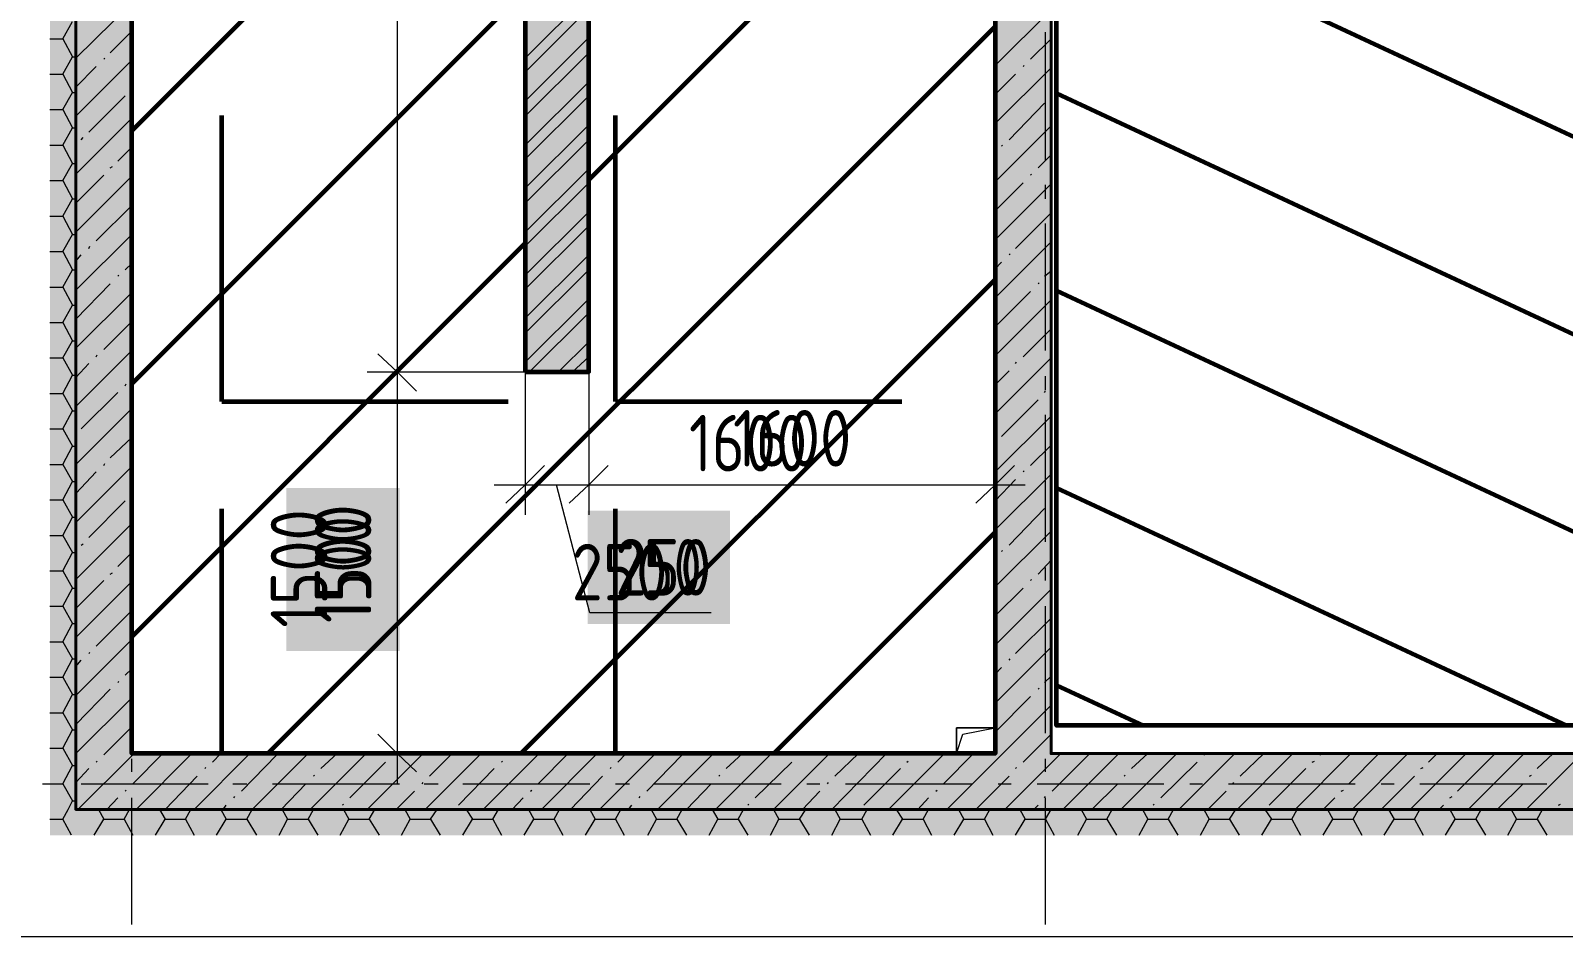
# Model space of a CAD drawing. Header units: millimetres. Extents: x -164500 to 426394, y -23753 to 102118.
# Drawn here: x -156506 to -150467, y -38 to 3531 of the extents above; entities that cross this region are included whole.
import ezdxf

# ---------------------------------------------------------------- set-up
doc = ezdxf.new("R2010")
doc.units = ezdxf.units.MM
for name, color, linetype, lineweight in [('0) шлифовка', 5, 'Continuous', 60), ('183 стяжка подвал', 160, 'Continuous', 60), ('414 скб подвал', 160, 'Continuous', 60)]:
    doc.layers.add(name, color=color, linetype=linetype, lineweight=lineweight)
doc.layers.add('PDF _Геометрия', color=7, linetype='Continuous', true_color=0x1f1f1f)
doc.layers.add('PDF _Сплошная заливка', color=7, linetype='Continuous', true_color=0xffffff)
doc.layers.add('PDF _Текст', color=7, linetype='Continuous')
doc.styles.get("Standard").update_dxf_attribs({"font": 'ГОСТ тип А.ttf'})
doc.styles.add('СПДС', font='ГОСТ тип А.ttf', dxfattribs={"width": 0.9})
doc.linetypes.add('зигзаг', pattern='A,0.00254,-5.08,[131,ltypeshp.shx,S=5.08,R=0,X=-5.08,Y=0],-10.16,[131,ltypeshp.shx,S=5.08,R=180,X=5.08,Y=0],-5.08', length=20.32254)

msp = doc.modelspace()

# ---------------------------------------------------------------- hatches: boundary and pattern name
at = {"layer": '0) шлифовка', "true_color": 0x2776bb}
h = msp.add_hatch(dxfattribs=at)
h.set_pattern_fill('ANSI31', color=152, scale=222, angle=110)
h.set_pattern_definition([(155, (205553.1, 26879), (-297.8825, -638.811), [])])
h.paths.add_polyline_path([(-117984.507, 792.385), (-152464.106, 792.385), (-152464.106, 8371.204), (-117984.507, 8371.204)])
at = {"layer": '183 стяжка подвал'}
h = msp.add_hatch(dxfattribs=at)
h.set_pattern_fill('ANSI31', color=256, scale=222)
h.set_pattern_definition([(45, (205553.1, 26879), (-498.4042, 498.4042), [])])
h.paths.add_polyline_path([(-152705.578, 8248.35), (-156107.361, 8248.35), (-156107.361, 682.241), (-152705.578, 682.241)])
h.paths.add_polyline_path([(-154556.86, 6087.815), (-154306.915, 6087.815), (-154306.915, 2186.142), (-154556.86, 2186.142)], flags=16)
at = {"layer": '414 скб подвал'}
h = msp.add_hatch(dxfattribs=at)
h.set_pattern_fill('ANGLE', color=256, scale=222)
h.set_pattern_definition([(0, (205553.1, 26879), (0, 1550.67), [1127.76, -422.91]), (90, (205553.1, 26879), (-1550.67, 9e-14), [1127.76, -422.91])])
h.paths.add_polyline_path([(-152705.578, 8248.35), (-156107.361, 8248.35), (-156107.361, 682.241), (-152705.578, 682.241)])
h.paths.add_polyline_path([(-154556.86, 6087.815), (-154306.915, 6087.815), (-154306.915, 2186.142), (-154556.86, 2186.142)], flags=16)

# ---------------------------------------------------------------- linework, layer by layer
at = {"layer": '0) шлифовка'}
msp.add_lwpolyline([(-117984.507, 792.385), (-152464.106, 792.385), (-152464.106, 8371.204), (-117984.507, 8371.204)], close=True, dxfattribs=at)
at = {"layer": '183 стяжка подвал'}
for points in [[(-156107.361, 8248.35), (-152705.578, 8248.35), (-152705.578, 682.241), (-156107.361, 682.241)], [(-154556.86, 2186.142), (-154306.915, 2186.142), (-154306.915, 6087.815), (-154556.86, 6087.815)]]:
    msp.add_lwpolyline(points, close=True, dxfattribs=at)
at = {"layer": 'PDF _Геометрия', "color": 7, "lineweight": 9}
for points in [[(-117700.672, 24299.855), (-117700.672, 24702.307), (-122085.288, 24702.307), (-122085.288, 28184.582), (-156827.54, 28184.582), (-156827.54, -37.938), (-117700.672, -37.938), (-117700.672, 360.278)], [(-155060.984, 6206.432), (-155060.984, 2186.142), (-155060.984, 563.623)], [(-156107.361, 3020.702), (-156107.361, 3524.827)], [(-152506.469, 3020.702), (-152506.469, 3524.827)], [(-156107.361, 2868.194), (-156107.361, 2923.266)], [(-152506.469, 2868.194), (-152506.469, 2923.266)], [(-156107.361, 2270.869), (-156107.361, 2770.758)], [(-152506.469, 2270.869), (-152506.469, 2770.758)], [(-155179.602, 2186.142), (-155060.984, 2186.142), (-154556.86, 2186.142), (-154556.86, 1741.326), (-154556.86, 1622.709)], [(-154306.915, 2186.142), (-154306.915, 1741.326), (-154306.915, 1622.709)], [(-152705.578, 2186.142), (-152705.578, 1741.326), (-152705.578, 1622.709)], [(-156107.361, 2114.125), (-156107.361, 2169.197)], [(-152506.469, 2114.125), (-152506.469, 2169.197)], [(-156107.361, 1516.8), (-156107.361, 2016.689)], [(-152506.469, 1516.8), (-152506.469, 2016.689)], [(-154679.714, 1741.326), (-154306.915, 1741.326), (-152586.96, 1741.326)], [(-153823.972, 1237.201), (-154302.679, 1237.201), (-154434.006, 1741.326)], [(-156107.361, 1364.292), (-156107.361, 1415.128)], [(-152506.469, 1364.292), (-152506.469, 1415.128)], [(-156107.361, 762.731), (-156107.361, 1262.62)], [(-152506.469, 762.731), (-152506.469, 1262.62)], [(-152858.086, 682.241), (-152832.668, 758.495), (-152705.578, 783.913)], [(-154955.076, 682.241), (-155060.984, 682.241), (-155179.602, 682.241)], [(-156107.361, 610.223), (-156107.361, 661.059)], [(-152506.469, 610.223), (-152506.469, 661.059)], [(-156458.978, 563.623), (-156408.142, 563.623)], [(-156306.469, 563.623), (-155806.581, 563.623)], [(-155709.145, 563.623), (-155654.073, 563.623)], [(-155552.4, 563.623), (-155052.512, 563.623)], [(-154955.076, 563.623), (-154900.003, 563.623)], [(-154802.568, 563.623), (-154302.679, 563.623)], [(-154201.007, 563.623), (-154145.934, 563.623)], [(-154048.498, 563.623), (-153548.61, 563.623)], [(-153446.938, 563.623), (-153396.102, 563.623)], [(-153294.429, 563.623), (-152794.541, 563.623)], [(-152692.869, 563.623), (-152642.032, 563.623)], [(-152540.36, 563.623), (-152040.472, 563.623)], [(-151938.799, 563.623), (-151887.963, 563.623)], [(-151786.291, 563.623), (-151286.403, 563.623)], [(-151184.73, 563.623), (-151133.894, 563.623)], [(-151032.222, 563.623), (-150532.333, 563.623)], [(-156107.361, 8.662), (-156107.361, 508.55)], [(-152506.469, 8.662), (-152506.469, 508.55)], [(-156327.651, 461.951), (-156327.651, 461.951)]]:
    msp.add_lwpolyline(points, dxfattribs=at)
at = {"layer": 'PDF _Геометрия', "color": 7, "lineweight": 40}
msp.add_lwpolyline([(-152485.288, 8468.64), (-152904.686, 8468.64), (-152904.686, 8248.35), (-152705.578, 8248.35), (-152705.578, 682.241), (-156107.361, 682.241), (-156107.361, 8248.35), (-154357.751, 8248.35), (-154357.751, 8468.64), (-156107.361, 8468.64), (-156107.361, 11472.207), (-156327.651, 11472.207), (-156327.651, 461.951), (-156107.361, 461.951), (-152705.578, 461.951), (-152485.288, 461.951), (-148553.961, 461.951), (-148553.961, 682.241), (-152485.288, 682.241), (-152485.288, 8248.35), (-152485.288, 8350.022)], dxfattribs=at)
at = {"layer": 'PDF _Геометрия', "color": 16, "lineweight": 9, "true_color": 0x800000}
msp.add_lwpolyline([(-154556.86, 6087.815), (-154556.86, 2186.142), (-154306.915, 2186.142), (-154306.915, 6087.815)], close=True, dxfattribs=at)
at = {"layer": 'PDF _Геометрия', "lineweight": 9}
for points in [[(-156327.651, 3423.155), (-156107.361, 3639.208)], [(-152705.578, 3393.5), (-152485.288, 3613.79)], [(-156192.088, 3444.336), (-156107.361, 3529.063)], [(-152705.578, 3503.645), (-152705.578, 3507.882)], [(-152565.778, 3418.918), (-152485.288, 3499.409)], [(-156327.651, 3194.392), (-156107.361, 3414.682)], [(-156327.651, 3308.773), (-156247.161, 3389.264)], [(-156217.506, 3418.918), (-156213.27, 3423.155)], [(-152705.578, 3164.738), (-152485.288, 3385.028)], [(-152595.433, 3389.264), (-152591.196, 3393.5)], [(-152705.578, 3279.119), (-152625.087, 3359.61)], [(-156276.815, 3130.847), (-156132.779, 3274.883)], [(-152650.505, 3101.193), (-152510.706, 3245.228)], [(-156327.651, 2965.63), (-156107.361, 3185.919)], [(-152705.578, 2935.975), (-152485.288, 3156.265)], [(-156306.469, 3101.193), (-156297.997, 3109.665)], [(-152680.159, 3075.775), (-152675.923, 3080.011)], [(-156162.434, 3016.466), (-156107.361, 3071.538)], [(-152536.124, 2991.048), (-152485.288, 3041.884)], [(-156327.651, 2851.248), (-156217.506, 2961.393)], [(-156192.088, 2991.048), (-156183.615, 2995.284)], [(-152565.778, 2961.393), (-152561.542, 2965.63)], [(-156327.651, 2736.867), (-156107.361, 2957.157)], [(-152705.578, 2821.594), (-152595.433, 2931.739)], [(-152705.578, 2707.213), (-152485.288, 2927.503)], [(-156247.161, 2702.976), (-156107.361, 2842.776)], [(-152625.087, 2673.322), (-152485.288, 2813.121)], [(-156327.651, 2508.105), (-156107.361, 2728.394)], [(-156276.815, 2673.322), (-156272.579, 2681.795)], [(-152705.578, 2478.45), (-152485.288, 2698.74)], [(-156327.651, 2622.486), (-156306.469, 2647.904)], [(-156132.779, 2588.595), (-156107.361, 2614.013)], [(-152705.578, 2592.831), (-152680.159, 2618.249)], [(-152650.505, 2647.904), (-152646.269, 2652.14)], [(-156162.434, 2563.177), (-156158.197, 2567.413)], [(-152536.124, 2533.523), (-152531.887, 2537.759)], [(-152510.706, 2563.177), (-152485.288, 2584.359)], [(-156327.651, 2393.723), (-156192.088, 2533.523)], [(-156327.651, 2279.342), (-156107.361, 2499.632)], [(-152705.578, 2364.069), (-152565.778, 2503.868)], [(-152705.578, 2249.688), (-152485.288, 2469.977)], [(-156217.506, 2275.106), (-156107.361, 2385.251)], [(-152595.433, 2245.451), (-152485.288, 2355.596)], [(-156327.651, 2050.579), (-156107.361, 2270.869)], [(-156247.161, 2245.451), (-156242.924, 2253.924)], [(-152705.578, 2020.925), (-152485.288, 2241.215)], [(-156327.651, 2164.961), (-156276.815, 2220.033)], [(-152705.578, 2135.306), (-152650.505, 2190.379)], [(-152625.087, 2220.033), (-152620.851, 2224.27)], [(-156132.779, 2131.07), (-156128.543, 2139.543)], [(-156306.469, 1961.616), (-156162.434, 2105.652)], [(-152680.159, 1931.962), (-152536.124, 2075.997)], [(-152510.706, 2105.652), (-152506.469, 2109.888)], [(-156327.651, 1821.817), (-156107.361, 2042.107)], [(-152705.578, 1792.162), (-152485.288, 2012.452)], [(-156327.651, 1936.198), (-156327.651, 1936.198)], [(-156192.088, 1847.235), (-156107.361, 1927.725)], [(-152705.578, 1906.544), (-152705.578, 1910.78)], [(-152565.778, 1817.581), (-152485.288, 1898.071)], [(-156327.651, 1593.054), (-156107.361, 1813.344)], [(-156217.506, 1817.581), (-156213.27, 1826.053)], [(-156327.651, 1707.436), (-156247.161, 1792.162)], [(-152705.578, 1563.4), (-152485.288, 1783.69)], [(-152705.578, 1677.781), (-152625.087, 1762.508)], [(-152595.433, 1792.162), (-152591.196, 1796.399)], [(-156276.815, 1533.746), (-156132.779, 1677.781)], [(-152650.505, 1504.091), (-152510.706, 1648.127)], [(-156327.651, 1368.528), (-156107.361, 1588.818)], [(-152705.578, 1338.874), (-152485.288, 1559.164)], [(-156306.469, 1504.091), (-156297.997, 1508.327)], [(-156162.434, 1419.364), (-156107.361, 1474.437)], [(-152680.159, 1478.673), (-152675.923, 1482.909)], [(-156192.088, 1389.71), (-156183.615, 1393.946)], [(-152536.124, 1389.71), (-152485.288, 1444.782)], [(-156327.651, 1254.147), (-156217.506, 1364.292)], [(-156327.651, 1139.766), (-156107.361, 1360.055)], [(-152705.578, 1224.492), (-152595.433, 1334.637)], [(-152705.578, 1110.111), (-152485.288, 1330.401)], [(-152565.778, 1364.292), (-152561.542, 1368.528)], [(-156247.161, 1105.875), (-156107.361, 1245.674)], [(-152625.087, 1076.22), (-152485.288, 1216.02)], [(-156327.651, 911.003), (-156107.361, 1131.293)], [(-152705.578, 881.349), (-152485.288, 1101.639)], [(-156327.651, 1025.384), (-156306.469, 1050.802)], [(-156276.815, 1076.22), (-156272.579, 1080.457)], [(-152650.505, 1050.802), (-152646.269, 1055.039)], [(-156132.779, 991.494), (-156107.361, 1016.912)], [(-152705.578, 995.73), (-152680.159, 1021.148)], [(-152510.706, 961.839), (-152485.288, 987.257)], [(-156327.651, 796.622), (-156192.088, 936.421)], [(-156162.434, 961.839), (-156158.197, 966.076)], [(-152705.578, 766.967), (-152565.778, 906.767)], [(-152536.124, 936.421), (-152531.887, 940.657)], [(-156327.651, 682.241), (-156107.361, 902.53)], [(-152896.213, 461.951), (-152705.578, 652.586), (-152485.288, 872.876)], [(-156217.506, 678.004), (-156107.361, 788.149)], [(-152595.433, 648.35), (-152485.288, 758.495)], [(-156319.178, 461.951), (-156107.361, 673.768), (-156098.889, 682.241)], [(-156103.125, 563.623), (-155984.507, 682.241)], [(-156090.416, 461.951), (-155870.126, 682.241)], [(-155861.653, 461.951), (-155641.364, 682.241)], [(-155789.636, 648.35), (-155755.745, 682.241)], [(-155675.254, 533.968), (-155535.455, 678.004)], [(-155632.891, 461.951), (-155412.601, 682.241)], [(-155404.128, 461.951), (-155183.838, 682.241)], [(-155361.765, 622.932), (-155298.22, 682.241)], [(-155179.602, 461.951), (-154959.312, 682.241)], [(-155077.93, 678.004), (-155073.693, 682.241)], [(-154950.84, 461.951), (-154730.55, 682.241)], [(-154933.894, 593.277), (-154844.931, 682.241)], [(-154722.077, 461.951), (-154501.787, 682.241)], [(-154620.405, 678.004), (-154616.168, 682.241)], [(-154506.023, 563.623), (-154387.406, 682.241)], [(-154493.314, 461.951), (-154273.025, 682.241)], [(-154264.552, 461.951), (-154044.262, 682.241)], [(-154192.534, 648.35), (-154158.643, 682.241)], [(-154078.153, 533.968), (-153938.353, 678.004)], [(-154035.789, 461.951), (-153815.5, 682.241)], [(-153807.027, 461.951), (-153586.737, 682.241)], [(-153764.663, 622.932), (-153701.118, 682.241)], [(-153578.264, 461.951), (-153357.974, 682.241)], [(-153480.828, 678.004), (-153476.592, 682.241)], [(-153349.502, 461.951), (-153133.448, 682.241)], [(-153336.793, 593.277), (-153243.593, 682.241)], [(-153124.976, 461.951), (-152904.686, 682.241)], [(-153023.303, 678.004), (-153019.067, 682.241)], [(-152908.922, 563.623), (-152790.304, 682.241)], [(-152667.45, 461.951), (-152485.288, 644.113), (-152447.161, 682.241)], [(-152481.051, 533.968), (-152337.016, 678.004)], [(-152438.688, 461.951), (-152218.398, 682.241)], [(-152209.925, 461.951), (-151989.636, 682.241)], [(-152167.562, 622.932), (-152104.017, 682.241)], [(-151981.163, 461.951), (-151760.873, 682.241)], [(-151883.727, 678.004), (-151875.254, 682.241)], [(-151752.4, 461.951), (-151532.11, 682.241)], [(-151739.691, 593.277), (-151646.492, 682.241)], [(-151523.638, 461.951), (-151303.348, 682.241)], [(-151426.202, 678.004), (-151417.729, 682.241)], [(-151311.821, 563.623), (-151193.203, 682.241)], [(-151299.112, 461.951), (-151078.822, 682.241)], [(-151070.349, 461.951), (-150850.059, 682.241)], [(-150998.331, 648.35), (-150964.44, 682.241)], [(-150883.95, 533.968), (-150739.914, 678.004)], [(-150841.586, 461.951), (-150621.297, 682.241)], [(-150612.824, 461.951), (-150392.534, 682.241)], [(-150570.461, 622.932), (-150506.915, 682.241)], [(-156327.651, 567.859), (-156276.815, 622.932)], [(-156247.161, 648.35), (-156242.924, 652.586)], [(-155819.29, 622.932), (-155815.054, 627.168)], [(-155247.384, 508.55), (-155107.584, 648.35)], [(-154819.513, 478.896), (-154679.714, 622.932)], [(-154650.059, 648.35), (-154645.823, 652.586)], [(-154222.188, 622.932), (-154217.952, 627.168)], [(-153650.282, 508.55), (-153506.246, 648.35)], [(-153222.411, 478.896), (-153078.376, 622.932)], [(-153052.958, 648.35), (-153048.721, 652.586)], [(-152625.087, 622.932), (-152620.851, 627.168)], [(-152053.181, 508.55), (-151909.145, 648.35)], [(-151625.31, 478.896), (-151481.274, 622.932)], [(-151455.856, 648.35), (-151447.384, 652.586)], [(-151027.986, 622.932), (-151019.513, 627.168)], [(-155976.035, 461.951), (-155848.944, 593.277)], [(-155518.51, 461.951), (-155421.074, 563.623)], [(-155391.419, 593.277), (-155387.183, 597.514)], [(-154963.549, 563.623), (-154959.312, 567.859)], [(-154378.933, 461.951), (-154251.843, 593.277)], [(-153921.408, 461.951), (-153823.972, 563.623)], [(-153794.318, 593.277), (-153790.081, 597.514)], [(-153366.447, 563.623), (-153362.211, 567.859)], [(-152781.832, 461.951), (-152705.578, 538.205), (-152650.505, 593.277)], [(-152324.307, 461.951), (-152222.634, 563.623)], [(-152197.216, 593.277), (-152192.98, 597.514)], [(-151769.346, 563.623), (-151765.109, 567.859)], [(-151184.73, 461.951), (-151053.404, 593.277)], [(-150727.205, 461.951), (-150625.533, 563.623)], [(-150600.115, 593.277), (-150591.642, 597.514)], [(-156204.797, 461.951), (-156162.434, 508.55)], [(-156132.779, 533.968), (-156128.543, 538.205)], [(-155704.909, 508.55), (-155700.672, 512.787)], [(-155277.038, 478.896), (-155272.802, 483.132)], [(-155065.221, 461.951), (-154993.203, 533.968)], [(-154607.696, 461.951), (-154565.332, 508.55)], [(-154535.678, 533.968), (-154531.442, 538.205)], [(-154107.807, 508.55), (-154103.571, 512.787)], [(-153679.937, 478.896), (-153675.7, 483.132)], [(-153463.883, 461.951), (-153396.102, 533.968)], [(-153010.594, 461.951), (-152968.231, 508.55)], [(-152938.576, 533.968), (-152934.34, 538.205)], [(-152510.706, 508.55), (-152506.469, 512.787)], [(-152082.835, 478.896), (-152078.599, 483.132)], [(-151866.782, 461.951), (-151794.764, 533.968)], [(-151413.493, 461.951), (-151366.893, 508.55)], [(-151341.475, 533.968), (-151333.002, 538.205)], [(-150913.604, 508.55), (-150905.132, 512.787)], [(-150485.734, 478.896), (-150477.261, 483.132)], [(-155747.272, 461.951), (-155734.563, 478.896)], [(-154150.171, 461.951), (-154137.462, 478.896)], [(-152553.069, 461.951), (-152536.124, 478.896)], [(-150955.968, 461.951), (-150939.022, 478.896)]]:
    msp.add_lwpolyline(points, dxfattribs=at)
at = {"layer": 'PDF _Геометрия', "color": 15, "lineweight": 9, "true_color": 0xa54a4a}
for points in [[(-154556.86, 3423.155), (-154306.915, 3673.099)], [(-154556.86, 3368.082), (-154306.915, 3618.026)], [(-154556.86, 3253.701), (-154306.915, 3503.645)], [(-154556.86, 3194.392), (-154306.915, 3444.336)], [(-154556.86, 3080.011), (-154306.915, 3329.955)], [(-154556.86, 3024.938), (-154306.915, 3274.883)], [(-154556.86, 2910.557), (-154306.915, 3160.501)], [(-154556.86, 2851.248), (-154306.915, 3101.193)], [(-154556.86, 2736.867), (-154306.915, 2986.811)], [(-154556.86, 2681.795), (-154306.915, 2931.739)], [(-154556.86, 2567.413), (-154306.915, 2817.358)], [(-154556.86, 2512.341), (-154306.915, 2762.285)], [(-154556.86, 2397.96), (-154306.915, 2647.904)], [(-154556.86, 2338.651), (-154306.915, 2588.595)], [(-154556.86, 2224.27), (-154306.915, 2474.214)], [(-154539.914, 2186.142), (-154306.915, 2419.141)], [(-154425.533, 2186.142), (-154306.915, 2304.76)], [(-154370.461, 2186.142), (-154306.915, 2245.451)]]:
    msp.add_lwpolyline(points, dxfattribs=at)
at = {"layer": 'PDF _Геометрия', "color": 251, "lineweight": 9, "true_color": 0x4a4a4a}
for points in [[(-156378.487, 3499.409), (-156340.36, 3567.19)], [(-156429.323, 3499.409), (-156378.487, 3499.409), (-156340.36, 3427.391), (-156327.651, 3427.391)], [(-156378.487, 3359.61), (-156340.36, 3427.391)], [(-156429.323, 3359.61), (-156378.487, 3359.61), (-156340.36, 3287.592), (-156327.651, 3287.592)], [(-156378.487, 3219.81), (-156340.36, 3287.592)], [(-156429.323, 3219.81), (-156378.487, 3219.81), (-156340.36, 3147.792), (-156327.651, 3147.792)], [(-156378.487, 3080.011), (-156340.36, 3147.792)], [(-156429.323, 3080.011), (-156378.487, 3080.011), (-156340.36, 3007.993), (-156327.651, 3007.993)], [(-156378.487, 2940.212), (-156340.36, 3007.993)], [(-156429.323, 2940.212), (-156378.487, 2940.212), (-156340.36, 2868.194), (-156327.651, 2868.194)], [(-156378.487, 2800.412), (-156340.36, 2868.194)], [(-156429.323, 2800.412), (-156378.487, 2800.412), (-156340.36, 2728.394), (-156327.651, 2728.394)], [(-156378.487, 2660.613), (-156340.36, 2728.394)], [(-156429.323, 2660.613), (-156378.487, 2660.613), (-156340.36, 2588.595), (-156327.651, 2588.595)], [(-156378.487, 2520.814), (-156340.36, 2588.595)], [(-156429.323, 2520.814), (-156378.487, 2520.814), (-156340.36, 2448.796), (-156327.651, 2448.796)], [(-156378.487, 2381.014), (-156340.36, 2448.796)], [(-156429.323, 2381.014), (-156378.487, 2381.014), (-156340.36, 2308.996), (-156327.651, 2308.996)], [(-156378.487, 2241.215), (-156340.36, 2308.996)], [(-156429.323, 2241.215), (-156378.487, 2241.215), (-156340.36, 2173.433), (-156327.651, 2173.433)], [(-156378.487, 2101.416), (-156340.36, 2173.433)], [(-156429.323, 2101.416), (-156378.487, 2101.416), (-156340.36, 2033.634), (-156327.651, 2033.634)], [(-156378.487, 1961.616), (-156340.36, 2033.634)], [(-156429.323, 1961.616), (-156378.487, 1961.616), (-156340.36, 1893.835), (-156327.651, 1893.835)], [(-156378.487, 1821.817), (-156340.36, 1893.835)], [(-156429.323, 1821.817), (-156378.487, 1821.817), (-156340.36, 1754.035), (-156327.651, 1754.035)], [(-156378.487, 1682.018), (-156340.36, 1754.035)], [(-156429.323, 1682.018), (-156378.487, 1682.018), (-156340.36, 1614.236), (-156327.651, 1614.236)], [(-156378.487, 1542.218), (-156340.36, 1614.236)], [(-156429.323, 1542.218), (-156378.487, 1542.218), (-156340.36, 1474.437), (-156327.651, 1474.437)], [(-156378.487, 1402.419), (-156340.36, 1474.437)], [(-156429.323, 1402.419), (-156378.487, 1402.419), (-156340.36, 1334.637), (-156327.651, 1334.637)], [(-156378.487, 1262.62), (-156340.36, 1334.637)], [(-156429.323, 1262.62), (-156378.487, 1262.62), (-156340.36, 1194.838), (-156327.651, 1194.838)], [(-156378.487, 1122.82), (-156340.36, 1194.838)], [(-156429.323, 1122.82), (-156378.487, 1122.82), (-156340.36, 1055.039), (-156327.651, 1055.039)], [(-156378.487, 983.021), (-156340.36, 1055.039)], [(-156429.323, 983.021), (-156378.487, 983.021), (-156340.36, 915.239), (-156327.651, 915.239)], [(-156378.487, 843.222), (-156340.36, 915.239)], [(-156429.323, 843.222), (-156378.487, 843.222), (-156340.36, 775.44), (-156327.651, 775.44)], [(-156378.487, 703.422), (-156340.36, 775.44)], [(-156429.323, 703.422), (-156378.487, 703.422), (-156340.36, 635.641), (-156327.651, 635.641)], [(-156378.487, 563.623), (-156340.36, 635.641)], [(-156429.323, 563.623), (-156378.487, 563.623), (-156340.36, 495.841), (-156327.651, 495.841)], [(-156429.323, 423.824), (-156378.487, 423.824), (-156357.306, 461.951), (-156340.36, 495.841)], [(-156344.597, 360.278), (-156378.487, 423.824)], [(-156255.633, 360.278), (-156217.506, 423.824)], [(-156238.688, 461.951), (-156217.506, 423.824), (-156137.016, 423.824), (-156103.125, 360.278)], [(-156137.016, 423.824), (-156115.834, 461.951)], [(-156014.162, 360.278), (-155976.035, 423.824)], [(-155997.216, 461.951), (-155976.035, 423.824), (-155895.544, 423.824), (-155861.653, 360.278)], [(-155895.544, 423.824), (-155874.362, 461.951)], [(-155772.69, 360.278), (-155734.563, 423.824)], [(-155755.745, 461.951), (-155734.563, 423.824), (-155654.073, 423.824), (-155615.945, 360.278)], [(-155654.073, 423.824), (-155632.891, 461.951)], [(-155526.982, 360.278), (-155493.091, 423.824)], [(-155514.273, 461.951), (-155493.091, 423.824), (-155412.601, 423.824), (-155374.474, 360.278)], [(-155412.601, 423.824), (-155391.419, 461.951)], [(-155285.511, 360.278), (-155251.62, 423.824)], [(-155272.802, 461.951), (-155251.62, 423.824), (-155171.129, 423.824), (-155133.002, 360.278)], [(-155171.129, 423.824), (-155149.948, 461.951)], [(-155044.039, 360.278), (-155010.148, 423.824)], [(-155031.33, 461.951), (-155010.148, 423.824), (-154929.658, 423.824), (-154891.531, 360.278)], [(-154929.658, 423.824), (-154904.24, 461.951)], [(-154802.568, 360.278), (-154764.44, 423.824)], [(-154789.858, 461.951), (-154764.44, 423.824), (-154683.95, 423.824), (-154650.059, 360.278)], [(-154683.95, 423.824), (-154662.768, 461.951)], [(-154561.096, 360.278), (-154522.969, 423.824)], [(-154544.151, 461.951), (-154522.969, 423.824), (-154442.478, 423.824), (-154408.588, 360.278)], [(-154442.478, 423.824), (-154421.297, 461.951)], [(-154319.624, 360.278), (-154281.497, 423.824)], [(-154302.679, 461.951), (-154281.497, 423.824), (-154201.007, 423.824), (-154167.116, 360.278)], [(-154201.007, 423.824), (-154179.825, 461.951)], [(-154073.916, 360.278), (-154040.026, 423.824)], [(-154061.207, 461.951), (-154040.026, 423.824), (-153959.535, 423.824), (-153921.408, 360.278)], [(-153959.535, 423.824), (-153938.353, 461.951)], [(-153832.445, 360.278), (-153798.554, 423.824)], [(-153819.736, 461.951), (-153798.554, 423.824), (-153718.064, 423.824), (-153679.937, 360.278)], [(-153718.064, 423.824), (-153696.882, 461.951)], [(-153590.973, 360.278), (-153557.083, 423.824)], [(-153578.264, 461.951), (-153557.083, 423.824), (-153476.592, 423.824), (-153438.465, 360.278)], [(-153476.592, 423.824), (-153451.174, 461.951)], [(-153349.502, 360.278), (-153315.611, 423.824)], [(-153336.793, 461.951), (-153315.611, 423.824), (-153230.884, 423.824), (-153196.993, 360.278)], [(-153230.884, 423.824), (-153209.702, 461.951)], [(-153108.03, 360.278), (-153069.903, 423.824)], [(-153095.321, 461.951), (-153069.903, 423.824), (-152989.413, 423.824), (-152955.522, 360.278)], [(-152989.413, 423.824), (-152968.231, 461.951)], [(-152866.559, 360.278), (-152828.432, 423.824)], [(-152849.613, 461.951), (-152828.432, 423.824), (-152747.941, 423.824), (-152714.05, 360.278)], [(-152747.941, 423.824), (-152726.759, 461.951)], [(-152625.087, 360.278), (-152586.96, 423.824)], [(-152608.142, 461.951), (-152586.96, 423.824), (-152506.469, 423.824), (-152472.579, 360.278)], [(-152506.469, 423.824), (-152485.288, 461.951)], [(-152379.379, 360.278), (-152345.488, 423.824)], [(-152366.67, 461.951), (-152345.488, 423.824), (-152264.998, 423.824), (-152226.871, 360.278)], [(-152264.998, 423.824), (-152243.816, 461.951)], [(-152137.908, 360.278), (-152104.017, 423.824)], [(-152125.199, 461.951), (-152104.017, 423.824), (-152023.526, 423.824), (-151985.399, 360.278)], [(-152023.526, 423.824), (-152002.345, 461.951)], [(-151896.436, 360.278), (-151862.545, 423.824)], [(-151883.727, 461.951), (-151862.545, 423.824), (-151782.055, 423.824), (-151743.928, 360.278)], [(-151782.055, 423.824), (-151756.637, 461.951)], [(-151654.964, 360.278), (-151616.837, 423.824)], [(-151642.255, 461.951), (-151616.837, 423.824), (-151536.347, 423.824), (-151502.456, 360.278)], [(-151536.347, 423.824), (-151515.165, 461.951)], [(-151413.493, 360.278), (-151375.366, 423.824)], [(-151396.547, 461.951), (-151375.366, 423.824), (-151294.875, 423.824), (-151260.984, 360.278)], [(-151294.875, 423.824), (-151273.693, 461.951)], [(-151172.021, 360.278), (-151133.894, 423.824)], [(-151155.076, 461.951), (-151133.894, 423.824), (-151053.404, 423.824), (-151019.513, 360.278)], [(-151053.404, 423.824), (-151032.222, 461.951)], [(-150930.55, 360.278), (-150892.423, 423.824)], [(-150913.604, 461.951), (-150892.423, 423.824), (-150811.932, 423.824), (-150773.805, 360.278)], [(-150811.932, 423.824), (-150790.75, 461.951)], [(-150684.842, 360.278), (-150650.951, 423.824)], [(-150672.133, 461.951), (-150650.951, 423.824), (-150570.461, 423.824), (-150532.333, 360.278)], [(-150570.461, 423.824), (-150549.279, 461.951)]]:
    msp.add_lwpolyline(points, dxfattribs=at)
at = {"layer": 'PDF _Геометрия', "color": 7, "lineweight": 18}
for points in [[(-154984.73, 2109.888), (-155060.984, 2186.142), (-155137.239, 2258.16)], [(-154480.605, 1817.581), (-154556.86, 1741.326), (-154633.114, 1669.309)], [(-154230.661, 1817.581), (-154306.915, 1741.326), (-154383.17, 1669.309)], [(-152629.323, 1817.581), (-152705.578, 1741.326), (-152781.832, 1669.309)], [(-154984.73, 610.223), (-155060.984, 682.241), (-155137.239, 758.495)]]:
    msp.add_lwpolyline(points, dxfattribs=at)
at = {"layer": 'PDF _Геометрия', "color": 7, "lineweight": 9}
for points in [[(-152858.086, 783.913), (-152705.578, 783.913), (-152705.578, 682.241), (-152858.086, 682.241)], [(-152705.578, 783.913), (-152858.086, 783.913), (-152858.086, 682.241), (-152705.578, 682.241)]]:
    msp.add_lwpolyline(points, close=True, dxfattribs=at)
at = {"layer": 'PDF _Сплошная заливка', "linetype": 'зигзаг', "lineweight": 5, "transparency": 33554559}
for points in [[(-156429.323, 27782.129), (-156429.323, 461.951), (-156327.651, 27782.129), (-156327.651, 461.951)], [(-156327.651, 11472.207), (-156327.651, 461.951), (-156107.361, 11472.207), (-156107.361, 461.951)], [(-152705.578, 8248.35), (-152705.578, 461.951), (-152485.288, 8248.35), (-152485.288, 461.951)], [(-154556.86, 6087.815), (-154556.86, 2186.142), (-154306.915, 6087.815), (-154306.915, 2186.142)], [(-156107.361, 682.241), (-156107.361, 461.951), (-152705.578, 682.241), (-152705.578, 461.951)], [(-152485.288, 682.241), (-152485.288, 461.951), (-148553.961, 682.241), (-148553.961, 461.951)], [(-156429.323, 461.951), (-156429.323, 360.278), (-80357.306, 461.951), (-80357.306, 360.278)]]:
    msp.add_solid(points, dxfattribs=at)
at = {"layer": 'PDF _Сплошная заливка', "linetype": 'зигзаг', "lineweight": 9, "transparency": 33554559}
msp.add_solid([(-155484.619, 1677.781), (-155484.619, 1194.838), (-155086.403, 1677.781), (-155086.403, 1194.838)], dxfattribs=at)

# ---------------------------------------------------------------- texts
at = {"linetype": 'зигзаг', "insert": (-155274.668, 1197.549), "char_height": 222.8704, "attachment_point": 4, "rotation": 90, "style": 'СПДС', "bg_fill": 1, "box_fill_scale": 1.5, "bg_fill_color": 7, "bg_fill_true_color": 16777215, "bg_fill_transparency": 0}
msp.add_mtext('1500', dxfattribs=at)
at = {"linetype": 'зигзаг', "insert": (-154200.013, 1416.425), "char_height": 222.8704, "attachment_point": 4, "style": 'СПДС', "bg_fill": 1, "box_fill_scale": 1.5, "bg_fill_color": 7, "bg_fill_true_color": 16777215, "bg_fill_transparency": 0}
msp.add_mtext('250', dxfattribs=at)
at = {"layer": 'PDF _Текст', "linetype": 'зигзаг', "char_height": 222.8704, "attachment_point": 4}
for s, insert in [('1600', (-153911.674, 1905.656)), ('1600', (-153738.233, 1924.808)), ('250', (-154200.013, 1416.425)), ('250', (-154373.455, 1397.273))]:
    msp.add_mtext(s, dxfattribs=dict(at, insert=insert))
at = {"layer": 'PDF _Текст', "linetype": 'зигзаг', "char_height": 222.8704, "attachment_point": 4, "rotation": 90}
for insert in [(-155448.109, 1178.397), (-155274.668, 1197.549)]:
    msp.add_mtext('1500', dxfattribs=dict(at, insert=insert))

doc.saveas('drawing.dxf')
